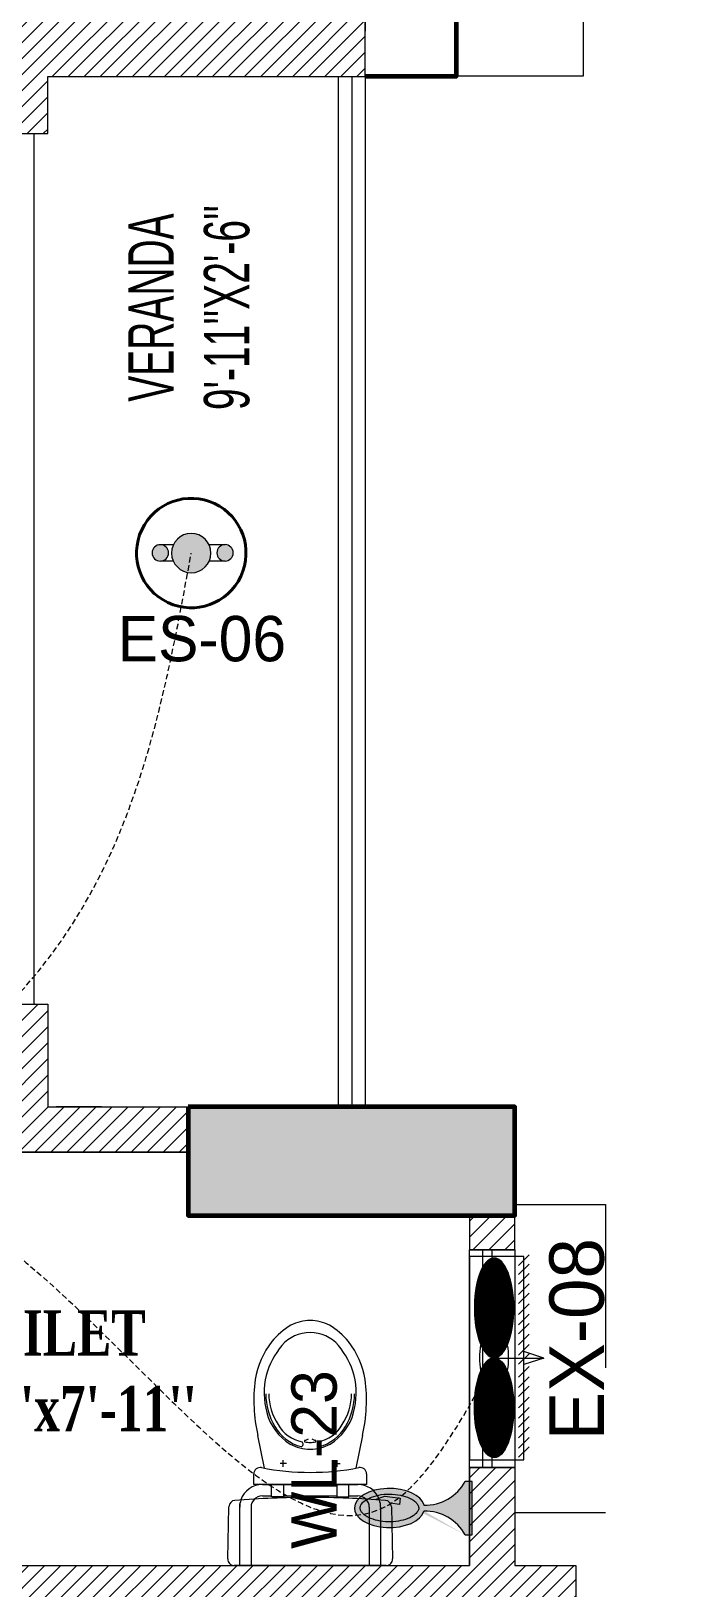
# Model space of a CAD drawing. Header units: inches. Extents: x 109699 to 44449955, y -10987 to 15824140.
# Drawn here: x 196684.4 to 196757.7, y -3935.5 to -3763.8 of the extents above; entities that cross this region are included whole.
import ezdxf

# ---------------------------------------------------------------- set-up
doc = ezdxf.new("R2010")
doc.units = ezdxf.units.IN
doc.header["$LTSCALE"] = 5
doc.header["$MEASUREMENT"] = 0
for name, pattern in [('ACAD_ISO03W100', [30, 12, -18]), ('DASHDOT', [1, 0.5, -0.25, 0, -0.25]), ('DASHED2', [0.375, 0.25, -0.125])]:
    doc.linetypes.add(name, pattern=pattern)
doc.layers.get('0').update_dxf_attribs({"color": 123})
for name, color, linetype, lineweight in [('@NORMAL', 7, 'Continuous', 5), ('AC In', 244, 'DASHED2', 30), ('cloumn', 253, 'Continuous', 60), ('dotted', 8, 'ACAD_ISO03W100', 5), ('E-Con-Point', 5, 'DASHED2', 13), ('E-ES-Energy Saver-Light', 140, 'Continuous', 13), ('E-EX-Exhaust-Fan', 190, 'Continuous', 13), ('E-WL-Wall-Light', 232, 'Continuous', 15), ('fixture', 255, 'Continuous', 0), ('glass', 140, 'Continuous', 18), ('ha', 252, 'Continuous', 5), ('SB', 1, 'DASHDOT', 20), ('WALL-1', 8, 'Continuous', 9)]:
    doc.layers.add(name, color=color, linetype=linetype, lineweight=lineweight)
doc.layers.add('T', color=8, linetype='Continuous')
doc.styles.get("Standard").update_dxf_attribs({"font": 'times.ttf'})
doc.styles.add('style2', font='ARIALN.TTF', dxfattribs={"width": 0.75, "height": 3})
pattern_1 = [(44.99999999999989, (142732.3835256985, 2531118.532197352), (-0.8838834764831833, 0.8838834764831855), [])]

# ---------------------------------------------------------------- blocks, each defined once
blk = doc.blocks.new('coloumn-01')
at = {"layer": 'ha'}
h = blk.add_hatch(dxfattribs=at)
h.set_pattern_fill('AR-CONC', color=256, scale=0.5)
h.set_pattern_definition([(49.99999999999999, (0, 0), (3.586300913003767, -0.3137606749129755), [0.375, -4.125]), (355, (0, 0), (-0.693756668065, 3.760960668500059), [0.3, -3.3]), (100.45144446, (0.298858405, -0.02614672), (2.89254423363556, 3.447199954843147), [0.3187009599999999, -3.505710559999999]), (46.18420000000001, (0, 1), (5.336206653357862, -0.8275964039653827), [0.5625, -6.1875]), (96.63563549, (0.444683725, 0.931033465), (4.673309728371142, 4.870593003872752), [0.47805171, -5.258568799999999]), (351.1841639899999, (0, 1), (4.673309725273866, 4.870593001349951), [0.45, -4.950000005]), (21, (0.5, 0.75), (2.984535260592308, -2.013094453326694), [0.375, -4.125]), (326.0000000000001, (0.5, 0.75), (1.216576659607909, 3.625750225234265), [0.3, -3.3]), (71.45144474, (0.74871127, 0.58224213), (4.201111883649856, 1.612655764031769), [0.31870095, -3.50571056]), (37.50000000000001, (0, 0), (0.06079927658645334, 1.664469269156557), [0, -3.26, 0, -3.35, 0, -3.3125]), (7.499999999999999, (0, 0), (1.315347687210743, 1.972058559411801), [0, -1.91, 0, -3.185, 0, -1.2625]), (327.5, (-1.115, 0), (2.669112180862045, -0.1127743586718988), [0, -1.25, 0, -3.9, 0, -5.175]), (317.5, (-1.615, 0), (2.915930846711931, 0.5005249116615886), [0, -1.625, 0, -2.59, 0, -3.675])])
h.paths.add_polyline_path([(32128.44739975178, -2546319.049243456), (32092.44739975178, -2546319.049243456), (32092.44739975178, -2546331.049243456), (32128.44739975178, -2546331.049243456)])
h.paths.add_polyline_path([(32128.44739975189, -2546617.132962178), (32098.44739975189, -2546617.132962178), (32098.44739975189, -2546629.132962178), (32128.44739975189, -2546629.132962178)])
h.paths.add_polyline_path([(31978.51966727065, -2546605.132962178), (31966.51966727065, -2546605.132962178), (31966.51966727065, -2546635.132962178), (31978.51966727065, -2546635.132962178)])
h.paths.add_polyline_path([(31821.20333333506, -2546605.132962178), (31809.20333333506, -2546605.132962178), (31809.20333333506, -2546635.132962178), (31821.20333333506, -2546635.132962178)])
h.paths.add_polyline_path([(31689.20328743063, -2546611.133238418), (31677.20328743063, -2546611.133238418), (31677.20328743063, -2546635.133238418), (31689.20328743063, -2546635.133238418)])
h.paths.add_polyline_path([(31417.20347832461, -2546611.132962178), (31405.20347832461, -2546611.132962178), (31405.20347832461, -2546635.132962178), (31417.20347832461, -2546635.132962178)])
h.paths.add_polyline_path([(31435.20347912709, -2546415.348983645), (31405.20347912709, -2546415.348983645), (31405.20347912709, -2546427.348983645), (31435.20347912709, -2546427.348983645)])
h.paths.add_polyline_path([(31633.74647668525, -2546415.348983645), (31603.74647668525, -2546415.348983645), (31603.74647668525, -2546427.348983645), (31633.74647668525, -2546427.348983645)])
h.paths.add_polyline_path([(31821.20245073218, -2546319.049243455), (31809.20245073218, -2546319.049243455), (31809.20245073218, -2546349.049243455), (31821.20245073218, -2546349.049243455)])
h.paths.add_polyline_path([(31996.51966727068, -2546319.049243455), (31966.51966727068, -2546319.049243455), (31966.51966727068, -2546331.049243455), (31996.51966727068, -2546331.049243455)])
h.paths.add_polyline_path([(31581.74648750067, -2546291.049243452), (31541.74648750067, -2546291.049243452), (31541.74648750067, -2546301.049243452), (31581.74648750067, -2546301.049243452)])
h.paths.add_polyline_path([(31485.74647668505, -2546261.049243452), (31475.74647668505, -2546261.049243452), (31475.74647668505, -2546301.049243452), (31485.74647668505, -2546301.049243452)])
h.paths.add_polyline_path([(31581.74648750064, -2546206.049278549), (31521.74648750064, -2546206.049278549), (31521.74648750064, -2546216.049243455), (31581.74648750064, -2546216.049243455)])
h.paths.add_polyline_path([(31435.20347595899, -2546206.049243455), (31405.20347595899, -2546206.049243455), (31405.20347595899, -2546218.049243455), (31435.20347595899, -2546218.049243455)])
h.paths.add_polyline_path([(31435.20347912709, -2546094.049243455), (31405.20347912709, -2546094.049243455), (31405.20347912709, -2546106.049243455), (31435.20347912709, -2546106.049243455)])
h.paths.add_polyline_path([(31583.74647668522, -2546094.049243455), (31547.74647668522, -2546094.049243455), (31547.74647668522, -2546106.049243455), (31583.74647668522, -2546106.049243455)])
h.paths.add_polyline_path([(31775.41359277777, -2546094.049243455), (31763.41359277777, -2546094.049243455), (31763.41359277777, -2546124.049243455), (31775.41359277777, -2546124.049243455)])
h.paths.add_polyline_path([(32059.80123907101, -2546094.049243455), (32047.80123907101, -2546094.049243455), (32047.80123907101, -2546124.049243455), (32059.80123907101, -2546124.049243455)])
h.paths.add_polyline_path([(32058.06771510976, -2545913.633020405), (32028.06771510976, -2545913.633020405), (32028.06771510976, -2545925.633020405), (32058.06771510976, -2545925.633020405)])
h.paths.add_polyline_path([(32048.06771510973, -2545722.712815279), (32036.06771510973, -2545722.712815279), (32036.06771510973, -2545746.712815279), (32048.06771510973, -2545746.712815279)])
h.paths.add_polyline_path([(31799.41359277774, -2545913.633020405), (31763.41359277774, -2545913.633020405), (31763.41359277774, -2545925.633020405), (31799.41359277774, -2545925.633020405)])
h.paths.add_polyline_path([(31591.53986684192, -2545945.049243456), (31561.31223659915, -2545945.049243456), (31561.31223659915, -2545957.049243456), (31591.53986684192, -2545957.049243456)])
h.paths.add_polyline_path([(31435.20347912709, -2545945.049243456), (31405.20347912709, -2545945.049243456), (31405.20347912709, -2545957.049243456), (31435.20347912709, -2545957.049243456)])
h.paths.add_polyline_path([(31429.2035252499, -2545715.383477275), (31405.2035252499, -2545715.383477275), (31405.2035252499, -2545727.383477275), (31429.2035252499, -2545727.383477275)])
h.paths.add_polyline_path([(31605.53986684192, -2545715.383237123), (31581.53986684192, -2545715.383237123), (31581.53986684192, -2545727.383237123), (31605.53986684192, -2545727.383237123)])
h.paths.add_polyline_path([(31775.41359277774, -2545711.610186095), (31763.41359277774, -2545711.610186095), (31763.41359277774, -2545735.610186095), (31775.41359277774, -2545735.610186095)])
at = {"layer": 'cloumn', "elevation": -16.98928691961915}
blk.add_lwpolyline([(32092.44739975178, -2546319.049243456), (32092.44739975178, -2546331.049243456), (32128.44739975178, -2546331.049243456), (32128.44739975178, -2546319.049243456)], close=True, dxfattribs=at)
blk = doc.blocks.new('nhjkkl')
at = {"layer": 'fixture'}
for p, q in [((143550.2312347457, 413.9730671772784), (143568.8430790594, 413.9730671772793)), ((143550.9065610597, 406.8304476761043), (143550.9065610476, 413.9730520486739)), ((143552.2954045853, 406.8304476553101), (143552.295404572, 413.9730369089164)), ((143566.7790000358, 406.8304174008415), (143566.7790000629, 413.9730217734107)), ((143568.1677981537, 413.9730520292499), (143568.1677527493, 408.0151220831901)), ((143549.5901182657, 406.7664480220853), (143549.4378542114, 413.1605533693012)), ((143569.6365050042, 413.160553386321), (143569.4842561156, 406.7664480432288)), ((143548.4963421248, 405.7263631810149), (143548.607251598, 406.5122054251713)), ((143548.607251598, 406.5122054251713), (143549.7157409937, 406.3564144534005)), ((143568.1677527493, 408.0151220831901), (143568.1677981597, 406.4336438885)), ((143568.1677981597, 406.4336438885), (143568.1677981659, 406.8304930909451)), ((143550.3819850576, 405.4614186200849), (143548.4963421248, 405.7263631810149)), ((143551.5813878428, 405.9018777620411), (143550.3819850576, 405.4614186200849)), ((143554.79288887, 405.4416192904139), (143553.6842026946, 405.441619307019)), ((143556.26127781, 405.5678778112876), (143554.7929191489, 405.5678777931987)), ((143554.7929191489, 405.5678777931987), (143554.7929191657, 404.0528211996536)), ((143562.8130511395, 405.4416192901674), (143556.2612324133, 405.4415738736677)), ((143556.261277828, 404.0528211778994), (143556.26127781, 405.5678778112876)), ((143562.8130813948, 404.0528211994076), (143562.8130814172, 405.5678777923752)), ((143562.8130814172, 405.5678777923752), (143564.2813946441, 405.5678778099075)), ((143565.3901262533, 405.4416192910601), (143564.2813644056, 405.4416193076988)), ((143564.2813946441, 405.5678778099075), (143564.2813946615, 404.0528211776734)), ((143552.6374877589, 404.0528211924245), (143566.4367957518, 404.0528211854942)), ((143552.6374877788, 402.7586299086117), (143552.6374877589, 404.0528211924245)), ((143565.3901262723, 404.052821200891), (143553.6842329504, 404.0527757819953)), ((143554.7929191657, 404.0528211996536), (143556.261277828, 404.0528211778994)), ((143564.2813946615, 404.0528211776734), (143562.8130813948, 404.0528211994076)), ((143566.4367957518, 404.0528211854942), (143566.4367957728, 402.7586601782943)), ((143553.1271576377, 398.0362349681834), (143553.9518113588, 402.0500473916766)), ((143556.6404317734, 401.4735209071393), (143555.8468090396, 401.4735208790955)), ((143556.2436128532, 401.8703246815119), (143556.2436128408, 401.076701986922)), ((143562.4338063848, 401.4735208998579), (143563.2274290794, 401.4735208880586)), ((143562.8306252776, 401.870324702267), (143562.8306253056, 401.0767019672573)), ((143565.1223207889, 402.0500776611082), (143565.9471258924, 398.0362349753721)), ((143559.3387398673, 398.4577576346321), (143558.9106931205, 398.6640308240756)), ((143560.1635449936, 398.6640308047001), (143559.7355133987, 398.4577576290383))]:
    blk.add_line(p, q, dxfattribs=at)
for centre, radius, start, end in [((143550.2312440123, 413.179452317064), 0.7936148602690781, 90.00066901502818, 181.3645564982883), ((143568.8430925063, 413.179430154478), 0.7936370229151675, 358.63708330143, 90.00097078565905), ((143550.3835517447, 406.7852967886536), 0.7936573326114393, 181.3608597506466, 265.4936567333053), ((143553.6835439005, 406.8302100781168), 2.776982850894335, 179.9950977868233, 198.7247616892986), ((143553.6840397306, 406.830291598628), 1.388635154058973, 179.9935610234081, 226.0579730208608), ((143565.3903243654, 406.8303071959601), 1.388675674785373, 313.9401349780949, 0.004546975725653977), ((143565.3906436726, 406.8305070680519), 2.777154493287228, 341.2709583579591, 359.9997116367785), ((143568.6908150557, 406.7853051890736), 0.7936651105025501, 274.5057515234096, 358.6385485059807), ((143559.3313820936, 520.4146619905953), 114.7747799088793, 265.4974651529274, 270.1027383364831), ((143553.6641671368, 406.8219761162256), 2.755988833818937, 198.6919603846717, 203.1962037287053), ((143553.6842451597, 406.830626965949), 2.777851183980603, 203.1970942653883, 269.9997481717924), ((143553.6842363313, 406.8306462703642), 1.389026963752532, 226.0622858634653, 269.9986125244432), ((143559.7429846886, 520.4144736201536), 114.7745915251009, 269.8972652920607, 274.5025384751385), ((143565.3900826332, 406.8305070130612), 2.777685812513137, 270.0009001508976, 341.2746753299377), ((143565.3900696894, 406.8304403121767), 1.388821022269026, 270.0023335401336, 318.9044295561592), ((143553.4310986414, 402.7586261222484), 0.7936108626023987, 179.9997266385257, 281.154795170795), ((143559.5371957675, 371.7938538244518), 30.76746556976699, 78.84496378673161, 101.1553274581742), ((143565.6431621761, 402.758675070728), 0.7936335968594284, 258.8438563195717, 359.9989248519769), ((143560.6030199971, 393.4904633605145), 6.619506932955108, 122.1868749793399, 164.6422486899968), ((143559.691574243, 394.4271028772321), 5.141188323198548, 104.2497094621876, 150.61330759848), ((143559.4569603147, 394.4903639536053), 4.443393787718942, 101.8529499143643, 150.0038868718224), ((143559.5371492295, 394.6434052969737), 5.084142630955329, 90.00008428513468, 118.9405262423073), ((143558.3670353377, 399.1001076362847), 0.3155730422259372, 304.1716716939285, 79.21640439466078), ((143558.9034807952, 398.7448373456175), 0.08112774840026897, 120.2938259573558, 275.1003766384382), ((143559.5371535633, 395.9875161606467), 2.906734715241127, 90.00023231647822, 103.4195897572691), ((143559.5371191747, 394.6434638445119), 5.0840840834616, 61.05930362467164, 89.999745580456), ((143559.5371073564, 395.9877092781937), 2.906541597874001, 76.57996402864104, 89.99932147006473), ((143560.1707573169, 398.7448373461996), 0.08112776809779704, 264.8996260535975, 59.706176732827), ((143560.7072330775, 399.1001138847403), 0.3155697011984737, 100.7865058950931, 235.831238595057), ((143559.6173005208, 394.4904147853488), 4.443348715976101, 29.99569182148486, 78.14662877954265), ((143559.3826715294, 394.427120612819), 5.141172952833982, 29.38656240975397, 75.7501605465209), ((143558.4712257037, 393.4904828698247), 6.619494466593977, 15.35760583437553, 57.81297954471867), ((143572.2223725796, 393.6842009728691), 19.58487767572048, 167.1608948101009, 187.3028875654185), ((143561.8666311087, 392.9471293959111), 7.765781522712604, 148.9734116776313, 180.0370825543271), ((143561.9397062611, 392.7187179168407), 7.485059714963107, 147.7595450529205, 178.2898013246998), ((143557.1345394465, 392.7186902103006), 7.485068091722362, 1.71040899528419, 32.24066526655368), ((143557.2076145146, 392.9471021420416), 7.765789141801811, 359.9631185417419, 31.02678941811098), ((143546.851903473, 393.6842435729975), 19.58487550162758, 352.6969860827403, 12.83897883790706), ((143563.4260475728, 392.801147338552), 9.524650229934462, 165.1413266773221, 192.8659346269845), ((143555.6481905647, 392.8011472918486), 9.524650235689958, 347.1340656589409, 14.85867360866212), ((143563.0484980828, 392.9327481596404), 10.39841761455111, 189.6220183945854, 217.9117471889267), ((143556.0257778566, 392.9327181524561), 10.39840516526215, 322.0884090897869, 350.378137884462), ((143563.9317907136, 393.5092300994431), 10.19175081845734, 196.1153299050868, 219.5232582581568), ((143555.1424550462, 393.5091935918356), 10.19173337833671, 320.4769270377624, 343.8848553902324), ((143561.7342255453, 392.2455549454055), 8.94320625309545, 219.6122136137997, 239.3816435217801), ((143559.5040281406, 389.9617490593175), 4.519470302409078, 220.5550458037677, 270.4192277752593), ((143559.5701948642, 389.961814163333), 4.519535626071895, 269.580394858351, 319.4445768290443), ((143557.3400579794, 392.2455549029521), 8.94320622922971, 300.6183568637677, 320.3877867722666), ((143559.4418071491, 388.7049738406661), 4.731726761745959, 241.4348748081609, 271.1544712317944), ((143559.6324764107, 388.7049738002104), 4.731726720728004, 268.8455291001113, 298.565125525756)]:
    blk.add_arc(centre, radius, start, end, dxfattribs=at)
blk = doc.blocks.new('E-W-LIGHT')
at = {"linetype": 'ByBlock', "ltscale": 0.5}
h = blk.add_hatch(color=256, dxfattribs=at)
h.dxf.hatch_style = 1
h.set_gradient(color1=(255, 255, 255), color2=(255, 255, 0), name='CYLINDER')
edge = h.paths.add_edge_path()
edge.add_spline(control_points=[(-96.71110423948552, 1.235367220396483), (-96.8976251288622, 1.235367220396483), (-97.08530367817384, 1.204590695443009), (-97.49532330615068, 1.060408411101338), (-97.71769888777162, 0.9452617532663472), (-98.18859363857634, 0.6007580769133996), (-98.4360601757027, 0.3712016227401077), (-98.9274233233457, -0.2076466389563343), (-99.17095937526851, -0.5565722783421756), (-99.79256403547286, -1.649000525487912), (-100.1403411294208, -2.496475964584042), (-100.6655547252501, -4.389078901701514), (-100.8435119435345, -5.433326140728264), (-100.996858843053, -7.577941591604359), (-100.9723680002039, -8.677864733885961), (-100.7253955626443, -10.7881619923927), (-100.5027117058065, -11.79805679996582), (-99.90205506231798, -13.59089832466863), (-99.52349327352754, -14.37265162368595), (-98.79708591162027, -15.46144462183512), (-98.46289770719719, -15.83531695936959), (-97.82402795464219, -16.37320808014224), (-97.52292902289115, -16.53708124557815), (-97.0332651008719, -16.69867335386745), (-96.83300356165012, -16.72444707740215), (-96.42760539585558, -16.70413243760904), (-96.21918910161975, -16.65733367471884), (-95.75858057275782, -16.45705756399432), (-95.50712660475898, -16.30138572900886), (-94.98330090317799, -15.85001415615693), (-94.71221849052682, -15.55449414506236), (-94.18744122004225, -14.82684639582039), (-93.93399672563008, -14.39521060388152), (-93.32240182252819, -13.09860869282319), (-93.0057716383552, -12.13470487732181), (-92.57508722519842, -10.03980369670334), (-92.46055768618565, -8.90959698224412), (-92.45565766659526, -6.646794607945969), (-92.56528275998282, -5.514732191470296), (-92.98715107886524, -3.412587944823316), (-93.29985699109132, -2.443281268231641), (-93.99092435031811, -0.9549615958549695), (-94.34810290115182, -0.3877643056552464), (-95.07582621573985, 0.4836147841888085), (-95.44374809115733, 0.7854262440646148), (-96.01798165069457, 1.105607693885873), (-96.24029005175481, 1.180327462172805), (-96.53763867025813, 1.228459302029147), (-96.62438560181026, 1.235367220396483), (-96.71110423948552, 1.235367220396483)], knot_values=[0, 0, 0, 0, 0.194197829587449, 0.194197829587449, 0.388395659174898, 0.388395659174898, 0.582593488762347, 0.582593488762347, 0.776791318349796, 0.776791318349796, 1.110216687407361, 1.110216687407361, 1.443642056464925, 1.443642056464925, 1.77706742552249, 1.77706742552249, 2.110492794580054, 2.110492794580054, 2.443918163637619, 2.443918163637619, 2.701496175378678, 2.701496175378678, 2.959074187119738, 2.959074187119738, 3.169612053741, 3.169612053741, 3.380149920362263, 3.380149920362263, 3.590687786983526, 3.590687786983526, 3.801225653604789, 3.801225653604789, 4.011763520226051, 4.011763520226051, 4.360140390670959, 4.360140390670959, 4.708517261115867, 4.708517261115867, 5.056894131560775, 5.056894131560775, 5.405271002005684, 5.405271002005684, 5.69307956715584, 5.69307956715584, 5.980888132305996, 5.980888132305996, 6.192897451070847, 6.192897451070847, 6.283185307179586, 6.283185307179586, 6.283185307179586, 6.283185307179586], degree=3, periodic=0)
at = {"layer": 'E-WL-Wall-Light', "linetype": 'ByBlock', "ltscale": 0.5}
h = blk.add_hatch(color=256, dxfattribs=at)
h.dxf.hatch_style = 1
edge = h.paths.add_edge_path()
edge.add_ellipse((-96.71110423948552, -7.740473765769313), major_axis=(0, 10.71660606041263), ratio=0.559300439547623, start_angle=187.7376784571124, end_angle=531.0374031504149)
edge.add_arc((-112.001170541625, -18.46997501720373), 14.35701343791298, -60.53601194170483, 0.5736542653427819, ccw=False)
edge.add_line((-104.9392941575301, -30.97012448799713), (-104.939294157532, -33.06572841662167))
edge.add_line((-104.939294157532, -33.06572841662167), (-88.60969415754215, -33.06572841666017))
edge.add_line((-88.60969415754215, -33.06572841666017), (-88.60969415754002, -30.97012448799946))
edge.add_arc((-81.54781777344922, -18.46997501720374), 14.35701343791298, 179.559619270027, 240.5360119417236, ccw=False)
edge = h.paths.add_edge_path(flags=16)
edge.add_spline(control_points=[(-96.71110423948552, 1.235367220396483), (-96.8976251288622, 1.235367220396483), (-97.08530367817384, 1.204590695443009), (-97.49532330615068, 1.060408411101338), (-97.71769888777162, 0.9452617532663472), (-98.18859363857634, 0.6007580769133996), (-98.4360601757027, 0.3712016227401077), (-98.9274233233457, -0.2076466389563343), (-99.17095937526851, -0.5565722783421756), (-99.79256403547286, -1.649000525487912), (-100.1403411294208, -2.496475964584042), (-100.6655547252501, -4.389078901701514), (-100.8435119435345, -5.433326140728264), (-100.996858843053, -7.577941591604359), (-100.9723680002039, -8.677864733885961), (-100.7253955626443, -10.7881619923927), (-100.5027117058065, -11.79805679996582), (-99.90205506231798, -13.59089832466863), (-99.52349327352754, -14.37265162368595), (-98.79708591162027, -15.46144462183512), (-98.46289770719719, -15.83531695936959), (-97.82402795464219, -16.37320808014224), (-97.52292902289115, -16.53708124557815), (-97.0332651008719, -16.69867335386745), (-96.83300356165012, -16.72444707740215), (-96.42760539585558, -16.70413243760904), (-96.21918910161975, -16.65733367471884), (-95.75858057275782, -16.45705756399432), (-95.50712660475898, -16.30138572900886), (-94.98330090317799, -15.85001415615693), (-94.71221849052682, -15.55449414506236), (-94.18744122004225, -14.82684639582039), (-93.93399672563008, -14.39521060388152), (-93.32240182252819, -13.09860869282319), (-93.0057716383552, -12.13470487732181), (-92.57508722519842, -10.03980369670334), (-92.46055768618565, -8.90959698224412), (-92.45565766659526, -6.646794607945969), (-92.56528275998282, -5.514732191470296), (-92.98715107886524, -3.412587944823316), (-93.29985699109132, -2.443281268231641), (-93.99092435031811, -0.9549615958549695), (-94.34810290115182, -0.3877643056552464), (-95.07582621573985, 0.4836147841888085), (-95.44374809115733, 0.7854262440646148), (-96.01798165069457, 1.105607693885873), (-96.24029005175481, 1.180327462172805), (-96.53763867025813, 1.228459302029147), (-96.62438560181026, 1.235367220396483), (-96.71110423948552, 1.235367220396483)], knot_values=[0, 0, 0, 0, 0.194197829587449, 0.194197829587449, 0.388395659174898, 0.388395659174898, 0.582593488762347, 0.582593488762347, 0.776791318349796, 0.776791318349796, 1.110216687407361, 1.110216687407361, 1.443642056464925, 1.443642056464925, 1.77706742552249, 1.77706742552249, 2.110492794580054, 2.110492794580054, 2.443918163637619, 2.443918163637619, 2.701496175378678, 2.701496175378678, 2.959074187119738, 2.959074187119738, 3.169612053741, 3.169612053741, 3.380149920362263, 3.380149920362263, 3.590687786983526, 3.590687786983526, 3.801225653604789, 3.801225653604789, 4.011763520226051, 4.011763520226051, 4.360140390670959, 4.360140390670959, 4.708517261115867, 4.708517261115867, 5.056894131560775, 5.056894131560775, 5.405271002005684, 5.405271002005684, 5.69307956715584, 5.69307956715584, 5.980888132305996, 5.980888132305996, 6.192897451070847, 6.192897451070847, 6.283185307179586, 6.283185307179586, 6.283185307179586, 6.283185307179586], degree=3, periodic=0)
for p, q in [((-104.9392941575301, -30.97012448799713), (-104.939294157532, -33.06572841662167)), ((-104.939294157532, -33.06572841662167), (-88.60969415754215, -33.06572841666017)), ((-88.60969415754215, -33.06572841666017), (-88.60969415754002, -30.97012448803655))]:
    blk.add_line(p, q)
at = {"linetype": 'ByBlock', "ltscale": 0.5}
for centre, start, end in [((-112.001170541625, -18.46997501720374), 299.4639880582952, 0.5736542653427851), ((-81.54781777344922, -18.46997501720374), 179.4263457346572, 240.5360119417045)]:
    blk.add_arc(centre, 14.35701343791298, start, end, dxfattribs=at)
blk.add_ellipse((-96.71110423948552, -7.740473765769313), major_axis=(0, 10.71660606041263), ratio=0.559300439547623, start_param=3.276640619127039, end_param=9.268351136215248, dxfattribs=at)
blk.add_open_spline([(-96.71110423948552, 1.235367220396483), (-96.8976251288622, 1.235367220396483), (-97.08530367817384, 1.204590695443009), (-97.49532330615068, 1.060408411101338), (-97.71769888777162, 0.9452617532663472), (-98.18859363857634, 0.6007580769133996), (-98.4360601757027, 0.3712016227401077), (-98.9274233233457, -0.2076466389563343), (-99.17095937526851, -0.5565722783421756), (-99.79256403547286, -1.649000525487912), (-100.1403411294208, -2.496475964584042), (-100.6655547252501, -4.389078901701514), (-100.8435119435345, -5.433326140728264), (-100.996858843053, -7.577941591604359), (-100.9723680002039, -8.677864733885961), (-100.7253955626443, -10.7881619923927), (-100.5027117058065, -11.79805679996582), (-99.90205506231798, -13.59089832466863), (-99.52349327352754, -14.37265162368595), (-98.79708591162027, -15.46144462183512), (-98.46289770719719, -15.83531695936959), (-97.82402795464219, -16.37320808014224), (-97.52292902289115, -16.53708124557815), (-97.0332651008719, -16.69867335386745), (-96.83300356165012, -16.72444707740215), (-96.42760539585558, -16.70413243760904), (-96.21918910161975, -16.65733367471884), (-95.75858057275782, -16.45705756399432), (-95.50712660475898, -16.30138572900886), (-94.98330090317799, -15.85001415615693), (-94.71221849052682, -15.55449414506236), (-94.18744122004225, -14.82684639582039), (-93.93399672563008, -14.39521060388152), (-93.32240182252819, -13.09860869282319), (-93.0057716383552, -12.13470487732181), (-92.57508722519842, -10.03980369670334), (-92.46055768618565, -8.90959698224412), (-92.45565766659526, -6.646794607945969), (-92.56528275998282, -5.514732191470296), (-92.98715107886524, -3.412587944823316), (-93.29985699109132, -2.443281268231641), (-93.99092435031811, -0.9549615958549695), (-94.34810290115182, -0.3877643056552464), (-95.07582621573985, 0.4836147841888085), (-95.44374809115733, 0.7854262440646148), (-96.01798165069457, 1.105607693885873), (-96.24029005175481, 1.180327462172805), (-96.53763867025813, 1.228459302029147), (-96.62438560181026, 1.235367220396483), (-96.71110423948552, 1.235367220396483)], degree=3, knots=[0, 0, 0, 0, 0.194197829587449, 0.194197829587449, 0.388395659174898, 0.388395659174898, 0.582593488762347, 0.582593488762347, 0.776791318349796, 0.776791318349796, 1.110216687407361, 1.110216687407361, 1.443642056464925, 1.443642056464925, 1.77706742552249, 1.77706742552249, 2.110492794580054, 2.110492794580054, 2.443918163637619, 2.443918163637619, 2.701496175378678, 2.701496175378678, 2.959074187119738, 2.959074187119738, 3.169612053741, 3.169612053741, 3.380149920362263, 3.380149920362263, 3.590687786983526, 3.590687786983526, 3.801225653604789, 3.801225653604789, 4.011763520226051, 4.011763520226051, 4.360140390670959, 4.360140390670959, 4.708517261115867, 4.708517261115867, 5.056894131560775, 5.056894131560775, 5.405271002005684, 5.405271002005684, 5.69307956715584, 5.69307956715584, 5.980888132305996, 5.980888132305996, 6.192897451070847, 6.192897451070847, 6.283185307179586, 6.283185307179586, 6.283185307179586, 6.283185307179586], dxfattribs=at)
blk = doc.blocks.new('A$C1C755710')
at = {"linetype": 'ByBlock', "ltscale": 0.5}
h = blk.add_hatch(dxfattribs=at)
h.set_pattern_fill('ANSI31', color=256)
h.set_pattern_definition([(45, (0, 0), (-0.08838834764831843, 0.08838834764831845), [])])
edge = h.paths.add_edge_path()
edge.add_ellipse((199.1649073579174, 94.51384083836456), major_axis=(191.0280833619181, 3.971377967073551e-11), ratio=0.3951307893636453, start_angle=-2.146606530950382e-05, end_angle=6.29936271653392)
edge.add_ellipse((199.1649073579174, 94.51384083836456), major_axis=(191.0280833619181, 3.971377967073551e-11), ratio=0.3951307893636453, start_angle=6.29936271653392, end_angle=41.72868663856591)
edge.add_ellipse((199.1649073579174, 94.51384083836456), major_axis=(191.0280833619181, 3.971377967073551e-11), ratio=0.3951307893636453, start_angle=41.72868663856591, end_angle=359.9999785339347)
edge = h.paths.add_edge_path()
edge.add_ellipse((581.2210740817536, 94.51384083836456), major_axis=(-191.0280833619181, 3.971377967073551e-11), ratio=0.3951307893636453, start_angle=2.146606529957221e-05, end_angle=318.2713133614341)
edge.add_ellipse((581.2210740817536, 94.51384083836456), major_axis=(-191.0280833619181, 3.971377967073551e-11), ratio=0.3951307893636453, start_angle=318.2713133614341, end_angle=360.0000214660653)
at = {"ltscale": 2}
for p, q in [((389.0395967610093, 285.5447172545246), (364.2144678700133, 207.9370213896327)), ((389.0395967610093, 102.7958703805634), (389.0395967610093, 285.5447172545246)), ((389.0395967610093, 285.5447172545246), (413.8647256520053, 207.9370213896327)), ((9.237156729897833, 188.2013995007728), (49.73115919703559, 228.6954019679106)), ((44.42906965014117, 188.2013995007728), (84.92307211727893, 228.6954019679106)), ((83.87120178474288, 188.2013995007728), (124.3652042518806, 228.6954019679106)), ((124.5506794197281, 188.2013995007728), (165.0446818868659, 228.6954019679106)), ((159.7425923399715, 188.2013995007728), (200.2365948071092, 228.6954019679106)), ((199.1847244745732, 188.2013995007728), (239.6787269417109, 228.6954019679106)), ((241.5598876592558, 188.2013995007728), (282.0538901263935, 228.6954019679106)), ((276.7518005794991, 188.2013995007728), (317.2458030466369, 228.6954019679106)), ((316.1939327141008, 188.2013995007728), (356.6879351812386, 228.6954019679106)), ((365.3524135401385, 188.2013995007728), (405.8464160072763, 228.6954019679106)), ((400.5443264603819, 188.2013995007728), (441.0383289275196, 228.6954019679106)), ((439.9864585949836, 188.2013995007728), (480.4804610621213, 228.6954019679106)), ((481.5137070744968, 188.2013995007728), (522.0077095416345, 228.6954019679106)), ((516.7056199947401, 188.2013995007728), (557.1996224618779, 228.6954019679106)), ((556.1477521293418, 188.2013995007728), (596.6417545964796, 228.6954019679106)), ((597.6751444695255, 188.2013995007728), (638.1691469366633, 228.6954019679106)), ((632.8670573897689, 188.2013995007728), (673.3610598569066, 228.6954019679106)), ((672.3091895243706, 188.2013995007728), (712.8031919915084, 228.6954019679106)), ((708.7490936335089, 188.2013995007728), (749.2430961006467, 228.6954019679106)), ((743.9410065537522, 188.2013995007728), (784.43500902089, 228.6954019679106))]:
    blk.add_line(p, q, dxfattribs=at)
blk.add_lwpolyline([(-2.91038304567337e-11, 207.9370213896327), (777.604823705391, 207.9370213896327), (777.604823705391, -2.91038304567337e-11), (-2.91038304567337e-11, -2.91038304567337e-11)], close=True, dxfattribs=at)
for centre, start, end in [((390.1929907198355, -134.2364891821926), 80.14559333652657, 99.85440666347343), ((390.1929907198355, 323.2641150363197), 260.1455933365266, 279.8544066634735)]:
    blk.add_arc(centre, 283.1687490877094, start, end, dxfattribs=at)
at = {"extrusion": (0, 0, -1)}
blk.add_ellipse((199.1649073579174, 94.51384083836456), major_axis=(191.0280833619181, 3.971377967073551e-11), ratio=0.3951307893636453, dxfattribs=at)
blk.add_ellipse((581.2210740817536, 94.51384083836456), major_axis=(-191.0280833619181, 3.971377967073551e-11), ratio=0.3951307893636453)
blk = doc.blocks.new('A$C63FA2F8C')
at = {"linetype": 'ByBlock', "ltscale": 0.5}
h = blk.add_hatch(color=256, dxfattribs=at)
h.dxf.hatch_style = 1
h.paths.add_polyline_path([(337.2288066126173, 261.8435315283132, 1), (186.444764951407, 261.8435315283132, 1)])
h.paths.add_polyline_path([(174.7543875355803, 261.112525689078, 1), (111.9624450998782, 261.112525689078, 1)])
h.paths.add_polyline_path([(359.7620794158132, 260.9155295394245, 1), (422.5540218515153, 260.9155295394245, 1)])
at = {"ltscale": 2}
for p, q in [((193.2174023309955, 293.0739176886738), (145.2272237805882, 293.0739176886738)), ((391.274980574695, 293.0739176886738), (330.4561692330288, 293.0739176886738)), ((193.5781424691202, 229.8323706932948), (145.2272237805882, 229.8323706932948)), ((391.274980574695, 229.8323706932948), (330.0954290949041, 229.8323706932948))]:
    blk.add_line(p, q, dxfattribs=at)
for centre, radius in [((261.8367857820122, 261.8435315283132), 75.39202083060518), ((143.3584163177293, 261.112525689078), 31.39597121785105), ((391.1580506336642, 260.9155295394245), 31.39597121785105)]:
    blk.add_circle(centre, radius, dxfattribs=at)
at = {"lineweight": 40}
blk.add_ellipse((261.8367857820122, 261.8435315283132), major_axis=(-89.30196609760064, 189.4862523083066), ratio=0.9999999999956461, start_param=-1.547953900145618, end_param=4.735231407033968, dxfattribs=at)

msp = doc.modelspace()

# ---------------------------------------------------------------- hatches: boundary and pattern name
at = {"layer": '@NORMAL'}
h = msp.add_hatch(dxfattribs=at)
h.set_pattern_fill('ANSI31', scale=10, angle=-7.63333123551244e-14, style=0)
h.set_pattern_definition(pattern_1)
h.paths.add_polyline_path([(196605.7367930825, -3882.423741294564), (196605.7367930825, -3887.423741294564), (196632.4071582936, -3887.423741294564), (196632.4071582936, -3903.002786424504), (196637.4071582936, -3903.002786424504), (196637.4071582936, -3887.423741294564), (196701.6645255636, -3887.423741294564), (196701.6645255636, -3882.423741294564), (196686.1912594375, -3882.423741294564), (196686.1912594375, -3871.131852819612), (196681.1912594375, -3871.131852819612), (196681.1912594375, -3882.423741294564)])
h = msp.add_hatch(dxfattribs=at)
h.set_pattern_fill('ANSI31', scale=10, angle=-7.63333123551244e-14, style=0)
h.set_pattern_definition([(44.99999999999984, (178939.0702236593, 2542407.827854916), (-0.8838834764831834, 0.8838834764831853), [])])
h.paths.add_polyline_path([(196757.7367930825, -4028.007518244003), (196624.7367803314, -4028.007518244003), (196624.7367803314, -4033.007518243538), (196757.7367930825, -4033.007518243538)])
h.paths.add_polyline_path([(196637.4071582936, -3976.007518243538), (196632.4071582936, -3976.007518244003), (196632.4071582936, -4028.007518244003), (196637.4071582936, -4028.007518244003)])
h.paths.add_polyline_path([(196757.7367930826, -4033.007518243538), (196752.7367930825, -4033.007518243072), (196752.7367930825, -4094.987280255211), (196757.7367930826, -4094.987280255211)])
h.paths.add_polyline_path([(196744.4071582936, -4007.007518243538), (196739.4071582936, -4007.007518244003), (196739.4071582936, -4028.007518244003), (196744.4071582936, -4028.007518244003)])
h.paths.add_polyline_path([(196744.4071582936, -3933.007518244469), (196737.6645255637, -3933.007518243538), (196737.6645255637, -3927.168752219759), (196737.6645255637, -3927.192190994623), (196737.6645255637, -3922.239068544381), (196732.6645255636, -3922.215629769516), (196732.6645255636, -3933.007518244003), (196637.4071582936, -3933.007518244003), (196637.4071582936, -3938.007518244003), (196739.4071582936, -3938.007518244003), (196739.4071582936, -3959.007518244003), (196744.4071582935, -3959.007518244003)])
h.paths.add_polyline_path([(196637.4071582936, -3933.007518244003), (196632.4071582936, -3933.007518244003), (196632.4071582938, -3941.007518244003), (196637.4071582938, -3941.007518244003), (196637.4071582936, -3938.007518244003)])
h.paths.add_polyline_path([(196737.6645255649, -3894.423741294564), (196737.6645255648, -3894.423741294797), (196737.6645255649, -3894.423741294564), (196732.6645255636, -3894.423741294564), (196732.6645255636, -3898.215629769516), (196737.6645255636, -3898.215629769284)])
at = {"layer": 'ha'}
h = msp.add_hatch(dxfattribs=at)
h.set_pattern_fill('ANSI31', scale=10, angle=-7.63333123551244e-14, style=0)
h.set_pattern_definition(pattern_1)
h.paths.add_polyline_path([(196721.1912594374, -3758.839964344659), (196669.0183648828, -3758.839964344659), (196669.0183648828, -3744.923741294564), (196664.0183648828, -3744.923741294564), (196664.0183648828, -3758.839964344659), (196532.0191680452, -3758.839964344659), (196532.0191680452, -3675.007518244003), (196527.0191680452, -3675.007518244003), (196527.0191680452, -3758.839964344659), (196295.8473409007, -3758.839964345125), (196295.8473409007, -3755.847763503929), (196290.8470773022, -3755.847763503929), (196290.8467237212, -3771.84035897118), (196295.8466929922, -3771.84035897118), (196295.8466929922, -3763.839732098886), (196544.6804083691, -3763.839732098886), (196544.6804083691, -3841.423217861475), (196549.67976046, -3841.423259611734), (196549.6804083691, -3763.839964345125), (196681.1912594375, -3763.839964344659), (196681.1912594375, -3773.522328721387), (196681.1912594375, -3775.131852819612), (196686.1912594375, -3775.131852819612), (196686.1914085268, -3768.839733289349), (196721.1912594374, -3768.840195399969)])

# ---------------------------------------------------------------- linework, layer by layer
at = {"layer": '@NORMAL'}
for p, q in [((196721.1912594375, -3758.839964344659, 1.357551479397209), (196721.1912594375, -3763.839964344659, 1.321310673941447)), ((196686.1912594375, -3768.839964344659, 1.257551479397208), (196721.1912594375, -3768.839964344659, 1.257551479397208)), ((196692.1338107249, -3882.423741294564, 0.7603332076428373), (196687.1338107249, -3882.423741294564, 0.7603332076428231)), ((196692.1338107249, -3882.423741294564, 0.461796355818155), (196737.6645255636, -3882.423741294098, 0.461796355818155)), ((196637.4063551312, -3887.423741294564, 0.461796355818155), (196701.6645255636, -3887.423741294098, 0.461796355818155)), ((196732.6645255636, -3894.42374129503, 0.5617963558181529), (196732.6645255636, -3898.215629769051, 0.5617963558181529)), ((196737.6645255636, -3898.215629769051, 0.6617963558181543), (196732.6645255636, -3898.215629769051, 0.6617963558181543)), ((196732.6645255636, -3922.215629769051, 0.5617963558181529), (196732.6645255636, -3933.007518244003, 0.5617963558181494)), ((196737.6645255636, -3922.215629769051, 0.6617963558181543), (196732.6645255636, -3922.215629769051, 0.6617963558181543)), ((196737.6645255637, -3927.168752219788, 0.5617963558181529), (196737.6645255636, -3933.007518244003, 0.5617963558181529)), ((196632.4071582936, -3933.007518244003, 0.1632158499592506), (196732.6645255636, -3933.007518244003, 0.1632158499592506)), ((196737.6645255636, -3933.007518244003, 0.1632158499592506), (196744.4071582935, -3933.007518244003, 0.1632158499592506)), ((196744.4071582936, -3933.007518244003, 0.2632158499592521), (196744.4071582936, -3954.007518243538, 0.2632158499592578))]:
    msp.add_line(p, q, dxfattribs=at)
at = {"layer": '@NORMAL', "color": 13}
for p, q in [((196718.1912594376, -3768.839964344659, 1.25755147939736), (196718.1912594375, -3882.423741294098, 0.461796355818052)), ((196719.6912594375, -3768.839964344659, 1.257551479397208), (196719.6912594375, -3882.423741294098, 0.461796355818052)), ((196721.1912594377, -3768.839964344659, 1.257551479397208), (196721.1912594375, -3882.423741294098, 0.461796355818052))]:
    msp.add_line(p, q, dxfattribs=at)
at = {"layer": '@NORMAL', "color": 7, "elevation": 1.110405491695495}
msp.add_lwpolyline([(196681.2994726932, -3882.423741294564), (196681.1912594375, -3882.423741294564), (196681.1912594375, -3871.131852819612), (196686.1912594375, -3871.131852819612), (196686.1912594375, -3882.423741294564)], dxfattribs=at)
at = {"layer": 'AC In', "ltscale": 4}
msp.add_spline([(196307.8297171502, -3767.217604157297, 1.34720101745143), (196470.8971407607, -3800.853481064452), (196568.8501602315, -4023.805578286749), (196723.72265625, -4081.58984375, 0.2632158499592581), (196738.9502727254, -4085.077353768883, 0.2636725316083707), (196747.53515625, -4085.418729287976, -0.02144757909902495), (196752.3494874279, -4077.035875046248, 0.2632158499592663)], degree=3, dxfattribs=at)
at = {"layer": 'cloumn', "elevation": 1.257551479397208}
msp.add_lwpolyline([(196721.1912594377, -3758.839964344659), (196731.1912594375, -3758.839964344659), (196731.1912594375, -3768.839964344659), (196721.1912594377, -3768.839964344659)], dxfattribs=at)
at = {"layer": 'dotted', "ltscale": 0.3}
for points, elevation in [([(196731.1912594375, -3758.818525424138), (196745.1912594379, -3758.818525424138), (196745.1912594379, -3768.818525424138), (196731.1912594375, -3768.818525424138)], 2.736550537893581), ([(196737.6645255636, -3893.215629768585), (196747.6645255636, -3893.215629768585), (196747.6645255636, -3927.215629769487), (196737.6645255636, -3927.215629769487)], 0.9464597848764456)]:
    msp.add_lwpolyline(points, dxfattribs=dict(at, elevation=elevation))
at = {"layer": 'E-Con-Point', "ltscale": 0.5}
for points in [[(196661.2878079165, -3878.546542216507, 0.9946472506889508), (196663.996153619, -3881.141277569637, 0.9946472506889508), (196674.0793724316, -3877.912568451891, 1.110405491695495), (196702.0141556327, -3821.384840211834, 0.0003100130140815532)], [(196629.0111855573, -3902.569623943033), (196628.7557228202, -3892.477483030561, 0.9946472506889508), (196650.4151295932, -3892.703097031212, 0.08419624444968576), (196665.0522867042, -3890.595245698369), (196723.3549033232, -3926.538524894249, 0.6617963558181552), (196735.6250466314, -3910.142915455363, 0.5617963558181529)]]:
    msp.add_spline(points, degree=3, dxfattribs=at)
at = {"layer": 'glass'}
for p, q in [((196684.6912594375, -3871.131852819612, 1.110405491695495), (196684.6912594375, -3775.131852819612, 1.110405491695495)), ((196732.6645255636, -3922.215629769051, 0.6617963558181543), (196732.6645255636, -3898.215629769051, 0.6617963558181543)), ((196734.1645255636, -3922.215629769051, 0.6617963558181543), (196734.1645255636, -3898.215629769051, 0.6617963558181543)), ((196735.1645255636, -3922.215629769051, 0.6617963558181543), (196735.1645255636, -3898.215629769051, 0.6617963558181543)), ((196737.6645255636, -3898.215629769051, 0.6617963558181543), (196737.6645255636, -3922.215629769051, 0.6617963558181543))]:
    msp.add_line(p, q, dxfattribs=at)
at = {"layer": 'SB', "ltscale": 0.5}
msp.add_spline([(196748.9860880825, -4166.867919371018, -0.02144757909902495), (196657.1113423192, -4070.37084475112), (196494.419021477, -3990.469826841244, -0.2286854745941795), (196458.9000402839, -3808.614921242366), (196307.2806941518, -3767.197737286692, 1.351851322454579)], degree=3, dxfattribs=at)
at = {"layer": 'WALL-1'}
msp.add_line((196686.1912594375, -3882.423741294564, 0.461796355818155), (196687.1338107249, -3882.423741294564, 0.461796355818155), dxfattribs=at)
for points, elevation in [([(196290.8470773022, -3755.847763503929), (196290.8467237212, -3771.84035897118), (196295.8466929922, -3771.84035897118), (196295.8466929922, -3763.839732098886), (196544.6804083691, -3763.839964345125), (196544.6804083691, -3841.423217861475), (196549.6797604603, -3841.423217861475), (196549.6804083691, -3763.839964345125), (196681.1912594375, -3763.839964344659), (196681.1912594375, -3775.131852819612), (196686.1912594375, -3775.131852819612), (196686.1912594375, -3768.839733288418), (196721.1912594375, -3768.8401954009)], 1.257551479397208), ([(196721.1912594373, -3768.839964344659), (196721.1912594377, -3758.839964344659)], 1.257551479397208), ([(196593.7367930825, -3882.423741294564), (196681.1912594375, -3882.423741294564), (196681.1912594375, -3871.131852819612), (196686.1912594375, -3871.131852819612), (196686.1912594375, -3882.423741294564), (196701.6645255636, -3882.423741294564)], 0.4617963558181231), ([(196701.6645255636, -3887.423741294564), (196637.4071582936, -3887.423741294564), (196637.4071582936, -3903.002786424504), (196632.4071582936, -3903.002786424504), (196632.4071582936, -3887.423741294564), (196605.7367930825, -3887.423741294564)], -0.1214475790990264), ([(196732.6645255636, -3894.42374129503), (196732.6645255636, -3898.215629769516), (196737.6645255636, -3898.215629769516)], -0.1214475790990264), ([(196737.6645255637, -3898.215629769051), (196737.6645255637, -3898.215629769516), (196737.6645255636, -3898.215629769516), (196737.6645255637, -3894.423741294564), (196737.6645255637, -3894.423741294564), (196737.6645255637, -3894.423741294564)], -0.1214475790990264), ([(196744.4071582935, -3959.007518244003), (196739.4071582936, -3959.007518244003), (196739.4071582936, -3938.007518244003), (196637.4071582936, -3938.007518244003), (196637.4071582938, -3941.007518244003), (196632.4071582938, -3941.007518244003), (196632.4071582936, -3933.007518244003), (196732.6645255636, -3933.007518244003), (196732.6645255636, -3922.215629769516)], 0.5617963558181529), ([(196732.6645255636, -3922.215629769516), (196737.6645255637, -3922.215629769516)], 0.5617963558181529), ([(196737.6645255637, -3922.215629769516), (196737.6645255637, -3922.215629769516), (196737.6645255637, -3927.215629769487), (196737.6645255637, -3927.215629769487), (196737.6645255637, -3927.168752219759)], 0.2632158499592591), ([(196737.6645255637, -3927.168752219759), (196737.6645255637, -3933.007518244003), (196744.4071582936, -3933.007518244469), (196744.4071582935, -3954.007518243538)], 0.5617963558181529)]:
    msp.add_lwpolyline(points, dxfattribs=dict(at, elevation=elevation))

# ---------------------------------------------------------------- block references
at = {"layer": '@NORMAL'}
msp.add_blockref('coloumn-01', (164609.2171258143, 2542436.625502162, 16.96783934052013), dxfattribs=at)
at = {"layer": '@NORMAL', "xscale": 0.9, "yscale": 0.9, "zscale": 0.9, "rotation": 180}
msp.add_blockref('nhjkkl', (325918.7000998934, -3560.431757784534, 0.6617963558181552), dxfattribs=at)
at = {"layer": 'E-ES-Energy Saver-Light', "xscale": -0.02880000000004657, "yscale": 0.02880000000004657, "zscale": 0.02880000000004657, "rotation": 180}
msp.add_blockref('A$C63FA2F8C', (196694.4732562022, -3813.843746503806, 0.0003100130140815532), dxfattribs=at)
at = {"layer": 'E-EX-Exhaust-Fan', "xscale": -0.02880000000732252, "yscale": 0.02880000000732252, "zscale": 0.02880000000732252, "rotation": 270}
msp.add_blockref('A$C1C755710', (196732.6645255636, -3921.347255844929, 0.5617963558181529), dxfattribs=at)
at = {"layer": 'E-WL-Wall-Light', "xscale": 0.3601041968213394, "yscale": 0.3601041968213394, "zscale": 0.3601041968213394, "rotation": 89.99999999999997}
msp.add_blockref('E-W-LIGHT', (196721.0629616123, -3891.837697634802, 0.2632158499592681), dxfattribs=at)

# ---------------------------------------------------------------- texts
at = {"layer": 'E-ES-Energy Saver-Light', "insert": (196693.8862594124, -3833.387497434327, 0.0003100130140815532), "char_height": 5, "width": 24.08470202641911, "attachment_point": 7}
msp.add_mtext('{\\fCentury Gothic|b0|i0|c0|p34;ES-06}', dxfattribs=at)
at = {"layer": 'E-EX-Exhaust-Fan', "insert": (196747.569720873, -3919.205039941139, 0.6617963558181529), "char_height": 6, "width": 24.08470202641911, "attachment_point": 7, "rotation": 90}
msp.add_mtext('{\\fCentury Gothic|b0|i0|c0|p34;EX-08}', dxfattribs=at)
at = {"layer": 'E-WL-Wall-Light', "insert": (196718.1122981844, -3911.477327026916, 0.2632158499592681), "char_height": 5, "width": 24.08470202641911, "attachment_point": 9, "rotation": 89.99999999999977}
msp.add_mtext('{\\fCentury Gothic|b0|i0|c0|p34;WL-23}', dxfattribs=at)
at = {"layer": 'T', "insert": (196695.0680338731, -3794.31824412316, -0.1214475790990548), "char_height": 5, "width": 87.81464527470234, "attachment_point": 2, "rotation": 89.99999999999993, "style": 'style2'}
msp.add_mtext("VERANDA\\P9'-11''X2'-6''", dxfattribs=at)
at = {"layer": 'T', "insert": (196686.1199875687, -3918.2791341916, -0.1214475790990548), "char_height": 5, "width": 44.92537410357909, "attachment_point": 8, "style": 'style2'}
msp.add_mtext("{\\fRomantic|b1|i0|c2|p2;TOILET\\P3'-10''x7'-11''}", dxfattribs=at)

doc.saveas('drawing.dxf')
